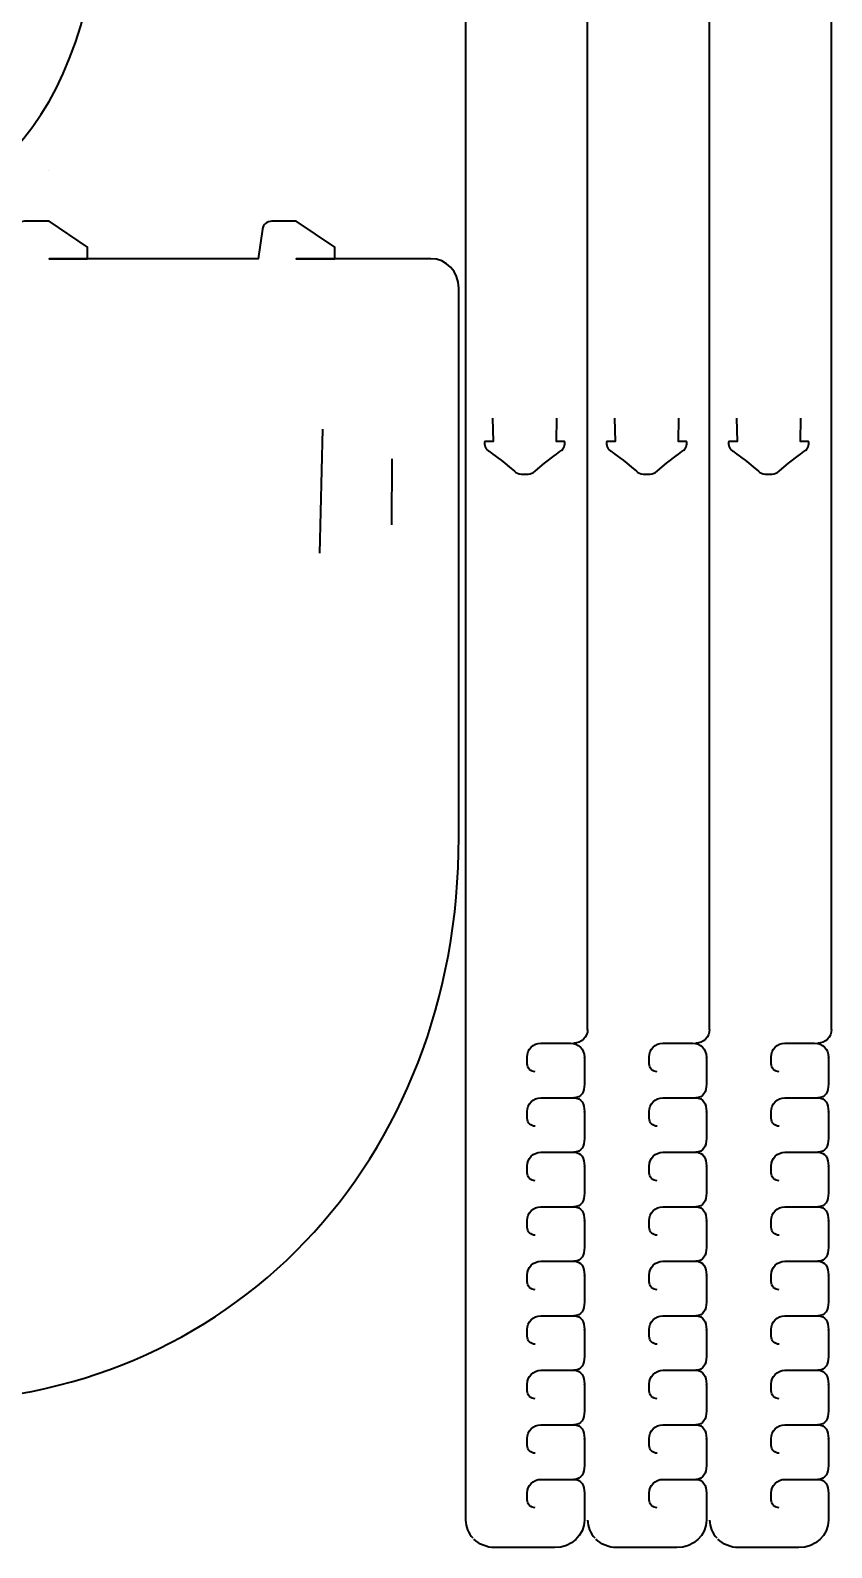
# Model space of a CAD drawing. Header units: inches. Extents: x 2019 to 3086, y -2762 to -1970.
# Drawn here: x 2878.6 to 3051.7, y -2713.3 to -2385.7 of the extents above; entities that cross this region are included whole.
import ezdxf

# ---------------------------------------------------------------- set-up
doc = ezdxf.new("R2010")
doc.units = ezdxf.units.IN
doc.header["$MEASUREMENT"] = 0
doc.layers.add('Layer 1', color=7, linetype='Continuous')

msp = doc.modelspace()

# ---------------------------------------------------------------- linework, layer by layer
at = {"layer": 'Layer 1', "color": 179, "lineweight": 35, "true_color": 0x231f20}
for points in [[(2882.51, -2415.88), (2882.51, -2415.88)], [(2941.74, -2471.78), (2941.09, -2498.54)], [(2956.69, -2478.19), (2956.65, -2492.42)]]:
    msp.add_lwpolyline(points, dxfattribs=at)
for points, knots in [([(2998.97, -2601.43), (2998.97, -2601.43), (2998.97, -2025.15), (2998.97, -2025.15), (2998.97, -2023.71), (2998.35, -2022.32), (2997.45, -2021.29)], [0, 0, 0, 0, 1, 1, 1, 2, 2, 2, 2]), ([(3025.32, -2601.43), (3025.32, -2601.43), (3025.32, -2025.15), (3025.32, -2025.15), (3025.32, -2023.71), (3024.7, -2022.32), (3023.79, -2021.29)], [0, 0, 0, 0, 1, 1, 1, 2, 2, 2, 2]), ([(3051.67, -2601.43), (3051.67, -2601.43), (3051.67, -2025.15), (3051.67, -2025.15), (3051.67, -2023.71), (3051.05, -2022.32), (3050.14, -2021.29)], [0, 0, 0, 0, 1, 1, 1, 2, 2, 2, 2]), ([(2975.6, -2128.11), (2973.96, -2128.11), (2972.63, -2129.44), (2972.63, -2131.07), (2972.63, -2131.07), (2972.63, -2707.32), (2972.63, -2707.32), (2972.63, -2708.76), (2973.24, -2710.15), (2974.15, -2711.18)], [0, 0, 0, 0, 1, 1, 1, 2, 2, 2, 3, 3, 3, 3]), ([(2818.59, -2681.89), (2818.59, -2681.89), (2854.74, -2681.89), (2854.74, -2681.89), (2921.54, -2681.89), (2971.15, -2630.03), (2971.15, -2559.89), (2971.15, -2559.89), (2971.15, -2441.31), (2971.15, -2441.31), (2971.15, -2437.8), (2968.44, -2434.96), (2965.1, -2434.96), (2965.1, -2434.96), (2936.04, -2434.96), (2936.04, -2434.96), (2936.04, -2434.96), (2936.04, -2434.96), (2936.04, -2434.96), (2936.04, -2434.96), (2944.36, -2434.96), (2944.36, -2434.96), (2944.36, -2434.96), (2944.36, -2432.49), (2944.36, -2432.49), (2944.36, -2432.49), (2936.04, -2426.87), (2936.04, -2426.87), (2936.04, -2426.87), (2930.74, -2426.87), (2930.74, -2426.87), (2929.75, -2426.87), (2928.9, -2427.6), (2928.76, -2428.58), (2928.76, -2428.58), (2927.82, -2434.96), (2927.82, -2434.96), (2927.82, -2434.96), (2927.82, -2434.96), (2927.82, -2434.96), (2927.82, -2434.96), (2882.66, -2434.96), (2882.66, -2434.96), (2882.66, -2434.96), (2882.66, -2434.96), (2882.66, -2434.96), (2882.66, -2434.96), (2890.97, -2434.96), (2890.97, -2434.96), (2890.97, -2434.96), (2890.97, -2432.49), (2890.97, -2432.49), (2890.97, -2432.49), (2882.66, -2426.87), (2882.66, -2426.87), (2882.66, -2426.87), (2877.35, -2426.87), (2877.35, -2426.87), (2876.36, -2426.87), (2875.52, -2427.6), (2875.38, -2428.58), (2875.38, -2428.58), (2874.44, -2434.96), (2874.44, -2434.96), (2874.44, -2434.96), (2874.44, -2434.96), (2874.44, -2434.96), (2874.44, -2434.96), (2830.95, -2434.96), (2830.95, -2434.96), (2830.95, -2434.96), (2830.95, -2434.7), (2830.95, -2434.7), (2876.54, -2421.21), (2892.24, -2403.38), (2895.72, -2342.88), (2895.74, -2340.97), (2891.57, -2340.11), (2890.39, -2341.6), (2880.36, -2354.21), (2852.29, -2377.03), (2818.55, -2377.12)], [0, 0, 0, 0, 1, 1, 1, 2, 2, 2, 3, 3, 3, 4, 4, 4, 5, 5, 5, 6, 6, 6, 7, 7, 7, 8, 8, 8, 9, 9, 9, 10, 10, 10, 11, 11, 11, 12, 12, 12, 13, 13, 13, 14, 14, 14, 15, 15, 15, 16, 16, 16, 17, 17, 17, 18, 18, 18, 19, 19, 19, 20, 20, 20, 21, 21, 21, 22, 22, 22, 23, 23, 23, 24, 24, 24, 25, 25, 25, 26, 26, 26, 27, 27, 27, 27]), ([(2978.45, -2469.41), (2978.45, -2469.41), (2978.55, -2474.43), (2978.55, -2474.43), (2978.55, -2474.43), (2976.79, -2474.43), (2976.79, -2474.43), (2976.58, -2474.43), (2976.78, -2475.35), (2976.86, -2475.55), (2977.32, -2476.65), (2976.86, -2475.55), (2983.16, -2480.85), (2983.58, -2481.21), (2984.06, -2481.49), (2984.62, -2481.49), (2984.62, -2481.49), (2986.15, -2481.49), (2986.15, -2481.49), (2986.71, -2481.49), (2987.19, -2481.21), (2987.61, -2480.85), (2993.91, -2475.55), (2993.45, -2476.65), (2993.91, -2475.55), (2993.99, -2475.35), (2994.2, -2474.43), (2993.98, -2474.43), (2993.98, -2474.43), (2992.22, -2474.43), (2992.22, -2474.43), (2992.22, -2474.43), (2992.32, -2469.41), (2992.32, -2469.41)], [0, 0, 0, 0, 1, 1, 1, 2, 2, 2, 3, 3, 3, 4, 4, 4, 5, 5, 5, 6, 6, 6, 7, 7, 7, 8, 8, 8, 9, 9, 9, 10, 10, 10, 11, 11, 11, 11]), ([(3004.8, -2469.41), (3004.8, -2469.41), (3004.9, -2474.43), (3004.9, -2474.43), (3004.9, -2474.43), (3003.14, -2474.43), (3003.14, -2474.43), (3002.92, -2474.43), (3003.13, -2475.35), (3003.21, -2475.55), (3003.67, -2476.65), (3003.21, -2475.55), (3009.51, -2480.85), (3009.93, -2481.21), (3010.41, -2481.49), (3010.97, -2481.49), (3010.97, -2481.49), (3012.5, -2481.49), (3012.5, -2481.49), (3013.05, -2481.49), (3013.54, -2481.21), (3013.96, -2480.85), (3020.26, -2475.55), (3019.8, -2476.65), (3020.26, -2475.55), (3020.34, -2475.35), (3020.54, -2474.43), (3020.33, -2474.43), (3020.33, -2474.43), (3018.57, -2474.43), (3018.57, -2474.43), (3018.57, -2474.43), (3018.67, -2469.41), (3018.67, -2469.41)], [0, 0, 0, 0, 1, 1, 1, 2, 2, 2, 3, 3, 3, 4, 4, 4, 5, 5, 5, 6, 6, 6, 7, 7, 7, 8, 8, 8, 9, 9, 9, 10, 10, 10, 11, 11, 11, 11]), ([(3031.14, -2469.41), (3031.14, -2469.41), (3031.25, -2474.43), (3031.25, -2474.43), (3031.25, -2474.43), (3029.48, -2474.43), (3029.48, -2474.43), (3029.27, -2474.43), (3029.48, -2475.35), (3029.56, -2475.55), (3030.01, -2476.65), (3029.56, -2475.55), (3035.85, -2480.85), (3036.28, -2481.21), (3036.76, -2481.49), (3037.32, -2481.49), (3037.32, -2481.49), (3038.85, -2481.49), (3038.85, -2481.49), (3039.4, -2481.49), (3039.88, -2481.21), (3040.31, -2480.85), (3046.6, -2475.55), (3046.15, -2476.65), (3046.6, -2475.55), (3046.69, -2475.35), (3046.89, -2474.43), (3046.68, -2474.43), (3046.68, -2474.43), (3044.92, -2474.43), (3044.92, -2474.43), (3044.92, -2474.43), (3045.02, -2469.41), (3045.02, -2469.41)], [0, 0, 0, 0, 1, 1, 1, 2, 2, 2, 3, 3, 3, 4, 4, 4, 5, 5, 5, 6, 6, 6, 7, 7, 7, 8, 8, 8, 9, 9, 9, 10, 10, 10, 11, 11, 11, 11]), ([(2987.62, -2610.51), (2986.69, -2610.51), (2985.92, -2609.75), (2985.92, -2608.81), (2985.92, -2608.81), (2985.92, -2607.33), (2985.92, -2607.33), (2985.92, -2605.69), (2987.25, -2604.36), (2988.89, -2604.36), (2988.89, -2604.36), (2995.3, -2604.36), (2995.3, -2604.36), (2996.94, -2604.36), (2998.27, -2605.69), (2998.27, -2607.33), (2998.27, -2607.33), (2998.27, -2607.46), (2998.27, -2607.46), (2998.27, -2607.46), (2998.27, -2607.33), (2998.27, -2607.33), (2998.27, -2607.33), (2998.27, -2613.16), (2998.27, -2613.16), (2998.27, -2614.8), (2997.65, -2616.13), (2996.01, -2616.13)], [0, 0, 0, 0, 1, 1, 1, 2, 2, 2, 3, 3, 3, 4, 4, 4, 5, 5, 5, 6, 6, 6, 7, 7, 7, 8, 8, 8, 9, 9, 9, 9]), ([(2998.97, -2601.43), (2998.97, -2601.43), (2998.97, -2601.4), (2998.97, -2601.4), (2998.97, -2603.03), (2997.64, -2604.36), (2996, -2604.36)], [0, 0, 0, 0, 1, 1, 1, 2, 2, 2, 2]), ([(3013.97, -2610.51), (3013.03, -2610.51), (3012.27, -2609.75), (3012.27, -2608.81), (3012.27, -2608.81), (3012.27, -2607.33), (3012.27, -2607.33), (3012.27, -2605.69), (3013.6, -2604.36), (3015.24, -2604.36), (3015.24, -2604.36), (3021.65, -2604.36), (3021.65, -2604.36), (3023.29, -2604.36), (3024.62, -2605.69), (3024.62, -2607.33), (3024.62, -2607.33), (3024.62, -2607.46), (3024.62, -2607.46), (3024.62, -2607.46), (3024.62, -2607.33), (3024.62, -2607.33), (3024.62, -2607.33), (3024.62, -2613.16), (3024.62, -2613.16), (3024.62, -2614.8), (3023.99, -2616.13), (3022.36, -2616.13)], [0, 0, 0, 0, 1, 1, 1, 2, 2, 2, 3, 3, 3, 4, 4, 4, 5, 5, 5, 6, 6, 6, 7, 7, 7, 8, 8, 8, 9, 9, 9, 9]), ([(3025.31, -2601.43), (3025.31, -2601.43), (3025.31, -2601.4), (3025.31, -2601.4), (3025.31, -2603.03), (3023.99, -2604.36), (3022.35, -2604.36)], [0, 0, 0, 0, 1, 1, 1, 2, 2, 2, 2]), ([(3040.32, -2610.51), (3039.38, -2610.51), (3038.62, -2609.75), (3038.62, -2608.81), (3038.62, -2608.81), (3038.62, -2607.33), (3038.62, -2607.33), (3038.62, -2605.69), (3039.95, -2604.36), (3041.59, -2604.36), (3041.59, -2604.36), (3048, -2604.36), (3048, -2604.36), (3049.64, -2604.36), (3050.97, -2605.69), (3050.97, -2607.33), (3050.97, -2607.33), (3050.97, -2607.46), (3050.97, -2607.46), (3050.97, -2607.46), (3050.97, -2607.33), (3050.97, -2607.33), (3050.97, -2607.33), (3050.97, -2613.16), (3050.97, -2613.16), (3050.97, -2614.8), (3050.34, -2616.13), (3048.71, -2616.13)], [0, 0, 0, 0, 1, 1, 1, 2, 2, 2, 3, 3, 3, 4, 4, 4, 5, 5, 5, 6, 6, 6, 7, 7, 7, 8, 8, 8, 9, 9, 9, 9]), ([(3051.66, -2601.43), (3051.66, -2601.43), (3051.66, -2601.4), (3051.66, -2601.4), (3051.66, -2603.03), (3050.33, -2604.36), (3048.7, -2604.36)], [0, 0, 0, 0, 1, 1, 1, 2, 2, 2, 2]), ([(2987.62, -2622.28), (2986.69, -2622.28), (2985.92, -2621.52), (2985.92, -2620.58), (2985.92, -2620.58), (2985.92, -2619.1), (2985.92, -2619.1), (2985.92, -2617.46), (2987.25, -2616.13), (2988.89, -2616.13), (2988.89, -2616.13), (2996.01, -2616.13), (2996.01, -2616.13), (2997.65, -2616.13), (2998.27, -2617.46), (2998.27, -2619.1), (2998.27, -2619.1), (2998.27, -2619.23), (2998.27, -2619.23), (2998.27, -2619.23), (2998.27, -2619.1), (2998.27, -2619.1), (2998.27, -2619.1), (2998.27, -2624.93), (2998.27, -2624.93), (2998.27, -2626.57), (2997.65, -2627.9), (2996.01, -2627.9)], [0, 0, 0, 0, 1, 1, 1, 2, 2, 2, 3, 3, 3, 4, 4, 4, 5, 5, 5, 6, 6, 6, 7, 7, 7, 8, 8, 8, 9, 9, 9, 9]), ([(3013.97, -2622.28), (3013.03, -2622.28), (3012.27, -2621.52), (3012.27, -2620.58), (3012.27, -2620.58), (3012.27, -2619.1), (3012.27, -2619.1), (3012.27, -2617.46), (3013.6, -2616.13), (3015.24, -2616.13), (3015.24, -2616.13), (3022.36, -2616.13), (3022.36, -2616.13), (3023.99, -2616.13), (3024.62, -2617.46), (3024.62, -2619.1), (3024.62, -2619.1), (3024.62, -2619.23), (3024.62, -2619.23), (3024.62, -2619.23), (3024.62, -2619.1), (3024.62, -2619.1), (3024.62, -2619.1), (3024.62, -2624.93), (3024.62, -2624.93), (3024.62, -2626.57), (3023.99, -2627.9), (3022.36, -2627.9)], [0, 0, 0, 0, 1, 1, 1, 2, 2, 2, 3, 3, 3, 4, 4, 4, 5, 5, 5, 6, 6, 6, 7, 7, 7, 8, 8, 8, 9, 9, 9, 9]), ([(3040.32, -2622.28), (3039.38, -2622.28), (3038.62, -2621.52), (3038.62, -2620.58), (3038.62, -2620.58), (3038.62, -2619.1), (3038.62, -2619.1), (3038.62, -2617.46), (3039.95, -2616.13), (3041.59, -2616.13), (3041.59, -2616.13), (3048.71, -2616.13), (3048.71, -2616.13), (3050.34, -2616.13), (3050.97, -2617.46), (3050.97, -2619.1), (3050.97, -2619.1), (3050.97, -2619.23), (3050.97, -2619.23), (3050.97, -2619.23), (3050.97, -2619.1), (3050.97, -2619.1), (3050.97, -2619.1), (3050.97, -2624.93), (3050.97, -2624.93), (3050.97, -2626.57), (3050.34, -2627.9), (3048.71, -2627.9)], [0, 0, 0, 0, 1, 1, 1, 2, 2, 2, 3, 3, 3, 4, 4, 4, 5, 5, 5, 6, 6, 6, 7, 7, 7, 8, 8, 8, 9, 9, 9, 9]), ([(2987.62, -2634.05), (2986.69, -2634.05), (2985.92, -2633.29), (2985.92, -2632.35), (2985.92, -2632.35), (2985.92, -2630.87), (2985.92, -2630.87), (2985.92, -2629.23), (2987.25, -2627.9), (2988.89, -2627.9), (2988.89, -2627.9), (2996.01, -2627.9), (2996.01, -2627.9), (2997.65, -2627.9), (2998.27, -2629.23), (2998.27, -2630.87), (2998.27, -2630.87), (2998.27, -2630.99), (2998.27, -2630.99), (2998.27, -2630.99), (2998.27, -2630.87), (2998.27, -2630.87), (2998.27, -2630.87), (2998.27, -2636.7), (2998.27, -2636.7), (2998.27, -2638.34), (2997.65, -2639.67), (2996.01, -2639.67)], [0, 0, 0, 0, 1, 1, 1, 2, 2, 2, 3, 3, 3, 4, 4, 4, 5, 5, 5, 6, 6, 6, 7, 7, 7, 8, 8, 8, 9, 9, 9, 9]), ([(3013.97, -2634.05), (3013.03, -2634.05), (3012.27, -2633.29), (3012.27, -2632.35), (3012.27, -2632.35), (3012.27, -2630.87), (3012.27, -2630.87), (3012.27, -2629.23), (3013.6, -2627.9), (3015.24, -2627.9), (3015.24, -2627.9), (3022.36, -2627.9), (3022.36, -2627.9), (3023.99, -2627.9), (3024.62, -2629.23), (3024.62, -2630.87), (3024.62, -2630.87), (3024.62, -2630.99), (3024.62, -2630.99), (3024.62, -2630.99), (3024.62, -2630.87), (3024.62, -2630.87), (3024.62, -2630.87), (3024.62, -2636.7), (3024.62, -2636.7), (3024.62, -2638.34), (3023.99, -2639.67), (3022.36, -2639.67)], [0, 0, 0, 0, 1, 1, 1, 2, 2, 2, 3, 3, 3, 4, 4, 4, 5, 5, 5, 6, 6, 6, 7, 7, 7, 8, 8, 8, 9, 9, 9, 9]), ([(3040.32, -2634.05), (3039.38, -2634.05), (3038.62, -2633.29), (3038.62, -2632.35), (3038.62, -2632.35), (3038.62, -2630.87), (3038.62, -2630.87), (3038.62, -2629.23), (3039.95, -2627.9), (3041.59, -2627.9), (3041.59, -2627.9), (3048.71, -2627.9), (3048.71, -2627.9), (3050.34, -2627.9), (3050.97, -2629.23), (3050.97, -2630.87), (3050.97, -2630.87), (3050.97, -2630.99), (3050.97, -2630.99), (3050.97, -2630.99), (3050.97, -2630.87), (3050.97, -2630.87), (3050.97, -2630.87), (3050.97, -2636.7), (3050.97, -2636.7), (3050.97, -2638.34), (3050.34, -2639.67), (3048.71, -2639.67)], [0, 0, 0, 0, 1, 1, 1, 2, 2, 2, 3, 3, 3, 4, 4, 4, 5, 5, 5, 6, 6, 6, 7, 7, 7, 8, 8, 8, 9, 9, 9, 9]), ([(2987.62, -2645.82), (2986.69, -2645.82), (2985.92, -2645.06), (2985.92, -2644.12), (2985.92, -2644.12), (2985.92, -2642.63), (2985.92, -2642.63), (2985.92, -2641), (2987.25, -2639.67), (2988.89, -2639.67), (2988.89, -2639.67), (2996.01, -2639.67), (2996.01, -2639.67), (2997.65, -2639.67), (2998.27, -2641), (2998.27, -2642.63), (2998.27, -2642.63), (2998.27, -2642.76), (2998.27, -2642.76), (2998.27, -2642.76), (2998.27, -2642.63), (2998.27, -2642.63), (2998.27, -2642.63), (2998.27, -2648.47), (2998.27, -2648.47), (2998.27, -2650.11), (2997.65, -2651.44), (2996.01, -2651.44)], [0, 0, 0, 0, 1, 1, 1, 2, 2, 2, 3, 3, 3, 4, 4, 4, 5, 5, 5, 6, 6, 6, 7, 7, 7, 8, 8, 8, 9, 9, 9, 9]), ([(3013.97, -2645.82), (3013.03, -2645.82), (3012.27, -2645.06), (3012.27, -2644.12), (3012.27, -2644.12), (3012.27, -2642.63), (3012.27, -2642.63), (3012.27, -2641), (3013.6, -2639.67), (3015.24, -2639.67), (3015.24, -2639.67), (3022.36, -2639.67), (3022.36, -2639.67), (3023.99, -2639.67), (3024.62, -2641), (3024.62, -2642.63), (3024.62, -2642.63), (3024.62, -2642.76), (3024.62, -2642.76), (3024.62, -2642.76), (3024.62, -2642.63), (3024.62, -2642.63), (3024.62, -2642.63), (3024.62, -2648.47), (3024.62, -2648.47), (3024.62, -2650.11), (3023.99, -2651.44), (3022.36, -2651.44)], [0, 0, 0, 0, 1, 1, 1, 2, 2, 2, 3, 3, 3, 4, 4, 4, 5, 5, 5, 6, 6, 6, 7, 7, 7, 8, 8, 8, 9, 9, 9, 9]), ([(3040.32, -2645.82), (3039.38, -2645.82), (3038.62, -2645.06), (3038.62, -2644.12), (3038.62, -2644.12), (3038.62, -2642.63), (3038.62, -2642.63), (3038.62, -2641), (3039.95, -2639.67), (3041.59, -2639.67), (3041.59, -2639.67), (3048.71, -2639.67), (3048.71, -2639.67), (3050.34, -2639.67), (3050.97, -2641), (3050.97, -2642.63), (3050.97, -2642.63), (3050.97, -2642.76), (3050.97, -2642.76), (3050.97, -2642.76), (3050.97, -2642.63), (3050.97, -2642.63), (3050.97, -2642.63), (3050.97, -2648.47), (3050.97, -2648.47), (3050.97, -2650.11), (3050.34, -2651.44), (3048.71, -2651.44)], [0, 0, 0, 0, 1, 1, 1, 2, 2, 2, 3, 3, 3, 4, 4, 4, 5, 5, 5, 6, 6, 6, 7, 7, 7, 8, 8, 8, 9, 9, 9, 9]), ([(2987.62, -2657.58), (2986.69, -2657.58), (2985.92, -2656.82), (2985.92, -2655.89), (2985.92, -2655.89), (2985.92, -2654.4), (2985.92, -2654.4), (2985.92, -2652.77), (2987.25, -2651.44), (2988.89, -2651.44), (2988.89, -2651.44), (2996.01, -2651.44), (2996.01, -2651.44), (2997.65, -2651.44), (2998.27, -2652.77), (2998.27, -2654.4), (2998.27, -2654.4), (2998.27, -2654.53), (2998.27, -2654.53), (2998.27, -2654.53), (2998.27, -2654.4), (2998.27, -2654.4), (2998.27, -2654.4), (2998.27, -2660.24), (2998.27, -2660.24), (2998.27, -2661.88), (2997.65, -2663.21), (2996.01, -2663.21)], [0, 0, 0, 0, 1, 1, 1, 2, 2, 2, 3, 3, 3, 4, 4, 4, 5, 5, 5, 6, 6, 6, 7, 7, 7, 8, 8, 8, 9, 9, 9, 9]), ([(3013.97, -2657.58), (3013.03, -2657.58), (3012.27, -2656.82), (3012.27, -2655.89), (3012.27, -2655.89), (3012.27, -2654.4), (3012.27, -2654.4), (3012.27, -2652.77), (3013.6, -2651.44), (3015.24, -2651.44), (3015.24, -2651.44), (3022.36, -2651.44), (3022.36, -2651.44), (3023.99, -2651.44), (3024.62, -2652.77), (3024.62, -2654.4), (3024.62, -2654.4), (3024.62, -2654.53), (3024.62, -2654.53), (3024.62, -2654.53), (3024.62, -2654.4), (3024.62, -2654.4), (3024.62, -2654.4), (3024.62, -2660.24), (3024.62, -2660.24), (3024.62, -2661.88), (3023.99, -2663.21), (3022.36, -2663.21)], [0, 0, 0, 0, 1, 1, 1, 2, 2, 2, 3, 3, 3, 4, 4, 4, 5, 5, 5, 6, 6, 6, 7, 7, 7, 8, 8, 8, 9, 9, 9, 9]), ([(3040.32, -2657.58), (3039.38, -2657.58), (3038.62, -2656.82), (3038.62, -2655.89), (3038.62, -2655.89), (3038.62, -2654.4), (3038.62, -2654.4), (3038.62, -2652.77), (3039.95, -2651.44), (3041.59, -2651.44), (3041.59, -2651.44), (3048.71, -2651.44), (3048.71, -2651.44), (3050.34, -2651.44), (3050.97, -2652.77), (3050.97, -2654.4), (3050.97, -2654.4), (3050.97, -2654.53), (3050.97, -2654.53), (3050.97, -2654.53), (3050.97, -2654.4), (3050.97, -2654.4), (3050.97, -2654.4), (3050.97, -2660.24), (3050.97, -2660.24), (3050.97, -2661.88), (3050.34, -2663.21), (3048.71, -2663.21)], [0, 0, 0, 0, 1, 1, 1, 2, 2, 2, 3, 3, 3, 4, 4, 4, 5, 5, 5, 6, 6, 6, 7, 7, 7, 8, 8, 8, 9, 9, 9, 9]), ([(2987.62, -2669.35), (2986.69, -2669.35), (2985.92, -2668.59), (2985.92, -2667.66), (2985.92, -2667.66), (2985.92, -2666.17), (2985.92, -2666.17), (2985.92, -2664.54), (2987.25, -2663.21), (2988.89, -2663.21), (2988.89, -2663.21), (2996.01, -2663.21), (2996.01, -2663.21), (2997.65, -2663.21), (2998.27, -2664.54), (2998.27, -2666.17), (2998.27, -2666.17), (2998.27, -2666.3), (2998.27, -2666.3), (2998.27, -2666.3), (2998.27, -2666.17), (2998.27, -2666.17), (2998.27, -2666.17), (2998.27, -2672.01), (2998.27, -2672.01), (2998.27, -2673.65), (2997.65, -2674.98), (2996.01, -2674.98)], [0, 0, 0, 0, 1, 1, 1, 2, 2, 2, 3, 3, 3, 4, 4, 4, 5, 5, 5, 6, 6, 6, 7, 7, 7, 8, 8, 8, 9, 9, 9, 9]), ([(3013.97, -2669.35), (3013.03, -2669.35), (3012.27, -2668.59), (3012.27, -2667.66), (3012.27, -2667.66), (3012.27, -2666.17), (3012.27, -2666.17), (3012.27, -2664.54), (3013.6, -2663.21), (3015.24, -2663.21), (3015.24, -2663.21), (3022.36, -2663.21), (3022.36, -2663.21), (3023.99, -2663.21), (3024.62, -2664.54), (3024.62, -2666.17), (3024.62, -2666.17), (3024.62, -2666.3), (3024.62, -2666.3), (3024.62, -2666.3), (3024.62, -2666.17), (3024.62, -2666.17), (3024.62, -2666.17), (3024.62, -2672.01), (3024.62, -2672.01), (3024.62, -2673.65), (3023.99, -2674.98), (3022.36, -2674.98)], [0, 0, 0, 0, 1, 1, 1, 2, 2, 2, 3, 3, 3, 4, 4, 4, 5, 5, 5, 6, 6, 6, 7, 7, 7, 8, 8, 8, 9, 9, 9, 9]), ([(3040.32, -2669.35), (3039.38, -2669.35), (3038.62, -2668.59), (3038.62, -2667.66), (3038.62, -2667.66), (3038.62, -2666.17), (3038.62, -2666.17), (3038.62, -2664.54), (3039.95, -2663.21), (3041.59, -2663.21), (3041.59, -2663.21), (3048.71, -2663.21), (3048.71, -2663.21), (3050.34, -2663.21), (3050.97, -2664.54), (3050.97, -2666.17), (3050.97, -2666.17), (3050.97, -2666.3), (3050.97, -2666.3), (3050.97, -2666.3), (3050.97, -2666.17), (3050.97, -2666.17), (3050.97, -2666.17), (3050.97, -2672.01), (3050.97, -2672.01), (3050.97, -2673.65), (3050.34, -2674.98), (3048.71, -2674.98)], [0, 0, 0, 0, 1, 1, 1, 2, 2, 2, 3, 3, 3, 4, 4, 4, 5, 5, 5, 6, 6, 6, 7, 7, 7, 8, 8, 8, 9, 9, 9, 9]), ([(2987.62, -2681.12), (2986.69, -2681.12), (2985.92, -2680.36), (2985.92, -2679.43), (2985.92, -2679.43), (2985.92, -2677.94), (2985.92, -2677.94), (2985.92, -2676.31), (2987.25, -2674.98), (2988.89, -2674.98), (2988.89, -2674.98), (2996.01, -2674.98), (2996.01, -2674.98), (2997.65, -2674.98), (2998.27, -2676.31), (2998.27, -2677.94), (2998.27, -2677.94), (2998.27, -2678.07), (2998.27, -2678.07), (2998.27, -2678.07), (2998.27, -2677.94), (2998.27, -2677.94), (2998.27, -2677.94), (2998.27, -2683.78), (2998.27, -2683.78), (2998.27, -2685.42), (2997.65, -2686.75), (2996.01, -2686.75)], [0, 0, 0, 0, 1, 1, 1, 2, 2, 2, 3, 3, 3, 4, 4, 4, 5, 5, 5, 6, 6, 6, 7, 7, 7, 8, 8, 8, 9, 9, 9, 9]), ([(3013.97, -2681.12), (3013.03, -2681.12), (3012.27, -2680.36), (3012.27, -2679.43), (3012.27, -2679.43), (3012.27, -2677.94), (3012.27, -2677.94), (3012.27, -2676.31), (3013.6, -2674.98), (3015.24, -2674.98), (3015.24, -2674.98), (3022.36, -2674.98), (3022.36, -2674.98), (3023.99, -2674.98), (3024.62, -2676.31), (3024.62, -2677.94), (3024.62, -2677.94), (3024.62, -2678.07), (3024.62, -2678.07), (3024.62, -2678.07), (3024.62, -2677.94), (3024.62, -2677.94), (3024.62, -2677.94), (3024.62, -2683.78), (3024.62, -2683.78), (3024.62, -2685.42), (3023.99, -2686.75), (3022.36, -2686.75)], [0, 0, 0, 0, 1, 1, 1, 2, 2, 2, 3, 3, 3, 4, 4, 4, 5, 5, 5, 6, 6, 6, 7, 7, 7, 8, 8, 8, 9, 9, 9, 9]), ([(3040.32, -2681.12), (3039.38, -2681.12), (3038.62, -2680.36), (3038.62, -2679.43), (3038.62, -2679.43), (3038.62, -2677.94), (3038.62, -2677.94), (3038.62, -2676.31), (3039.95, -2674.98), (3041.59, -2674.98), (3041.59, -2674.98), (3048.71, -2674.98), (3048.71, -2674.98), (3050.34, -2674.98), (3050.97, -2676.31), (3050.97, -2677.94), (3050.97, -2677.94), (3050.97, -2678.07), (3050.97, -2678.07), (3050.97, -2678.07), (3050.97, -2677.94), (3050.97, -2677.94), (3050.97, -2677.94), (3050.97, -2683.78), (3050.97, -2683.78), (3050.97, -2685.42), (3050.34, -2686.75), (3048.71, -2686.75)], [0, 0, 0, 0, 1, 1, 1, 2, 2, 2, 3, 3, 3, 4, 4, 4, 5, 5, 5, 6, 6, 6, 7, 7, 7, 8, 8, 8, 9, 9, 9, 9]), ([(2987.62, -2692.89), (2986.69, -2692.89), (2985.92, -2692.13), (2985.92, -2691.2), (2985.92, -2691.2), (2985.92, -2689.71), (2985.92, -2689.71), (2985.92, -2688.07), (2987.25, -2686.75), (2988.89, -2686.75), (2988.89, -2686.75), (2996.01, -2686.75), (2996.01, -2686.75), (2997.65, -2686.75), (2998.27, -2688.07), (2998.27, -2689.71), (2998.27, -2689.71), (2998.27, -2689.84), (2998.27, -2689.84), (2998.27, -2689.84), (2998.27, -2689.71), (2998.27, -2689.71), (2998.27, -2689.71), (2998.27, -2695.55), (2998.27, -2695.55), (2998.27, -2697.19), (2997.65, -2698.52), (2996.01, -2698.52)], [0, 0, 0, 0, 1, 1, 1, 2, 2, 2, 3, 3, 3, 4, 4, 4, 5, 5, 5, 6, 6, 6, 7, 7, 7, 8, 8, 8, 9, 9, 9, 9]), ([(3013.97, -2692.89), (3013.03, -2692.89), (3012.27, -2692.13), (3012.27, -2691.2), (3012.27, -2691.2), (3012.27, -2689.71), (3012.27, -2689.71), (3012.27, -2688.07), (3013.6, -2686.75), (3015.24, -2686.75), (3015.24, -2686.75), (3022.36, -2686.75), (3022.36, -2686.75), (3023.99, -2686.75), (3024.62, -2688.07), (3024.62, -2689.71), (3024.62, -2689.71), (3024.62, -2689.84), (3024.62, -2689.84), (3024.62, -2689.84), (3024.62, -2689.71), (3024.62, -2689.71), (3024.62, -2689.71), (3024.62, -2695.55), (3024.62, -2695.55), (3024.62, -2697.19), (3023.99, -2698.52), (3022.36, -2698.52)], [0, 0, 0, 0, 1, 1, 1, 2, 2, 2, 3, 3, 3, 4, 4, 4, 5, 5, 5, 6, 6, 6, 7, 7, 7, 8, 8, 8, 9, 9, 9, 9]), ([(3040.32, -2692.89), (3039.38, -2692.89), (3038.62, -2692.13), (3038.62, -2691.2), (3038.62, -2691.2), (3038.62, -2689.71), (3038.62, -2689.71), (3038.62, -2688.07), (3039.95, -2686.75), (3041.59, -2686.75), (3041.59, -2686.75), (3048.71, -2686.75), (3048.71, -2686.75), (3050.34, -2686.75), (3050.97, -2688.07), (3050.97, -2689.71), (3050.97, -2689.71), (3050.97, -2689.84), (3050.97, -2689.84), (3050.97, -2689.84), (3050.97, -2689.71), (3050.97, -2689.71), (3050.97, -2689.71), (3050.97, -2695.55), (3050.97, -2695.55), (3050.97, -2697.19), (3050.34, -2698.52), (3048.71, -2698.52)], [0, 0, 0, 0, 1, 1, 1, 2, 2, 2, 3, 3, 3, 4, 4, 4, 5, 5, 5, 6, 6, 6, 7, 7, 7, 8, 8, 8, 9, 9, 9, 9]), ([(2987.62, -2704.66), (2986.69, -2704.66), (2985.92, -2703.9), (2985.92, -2702.96), (2985.92, -2702.96), (2985.92, -2701.48), (2985.92, -2701.48), (2985.92, -2699.84), (2987.25, -2698.52), (2988.89, -2698.52), (2988.89, -2698.52), (2996.01, -2698.52), (2996.01, -2698.52), (2997.65, -2698.52), (2998.27, -2699.84), (2998.27, -2701.48), (2998.27, -2701.48), (2998.27, -2701.61), (2998.27, -2701.61), (2998.27, -2701.61), (2998.27, -2707.32), (2998.27, -2707.32), (2998.27, -2707.32), (2998.26, -2707.36), (2998.26, -2707.36), (2998.26, -2707.36), (2998.26, -2707.32), (2998.26, -2707.32), (2998.26, -2710.61), (2995.42, -2713.27), (2991.91, -2713.27), (2991.91, -2713.27), (2978.98, -2713.27), (2978.98, -2713.27), (2977.16, -2713.27), (2975.52, -2712.55), (2974.36, -2711.4)], [0, 0, 0, 0, 1, 1, 1, 2, 2, 2, 3, 3, 3, 4, 4, 4, 5, 5, 5, 6, 6, 6, 7, 7, 7, 8, 8, 8, 9, 9, 9, 10, 10, 10, 11, 11, 11, 12, 12, 12, 12]), ([(3013.97, -2704.66), (3013.03, -2704.66), (3012.27, -2703.9), (3012.27, -2702.96), (3012.27, -2702.96), (3012.27, -2701.48), (3012.27, -2701.48), (3012.27, -2699.84), (3013.6, -2698.52), (3015.24, -2698.52), (3015.24, -2698.52), (3022.36, -2698.52), (3022.36, -2698.52), (3023.99, -2698.52), (3024.62, -2699.84), (3024.62, -2701.48), (3024.62, -2701.48), (3024.62, -2701.61), (3024.62, -2701.61), (3024.62, -2701.61), (3024.62, -2707.32), (3024.62, -2707.32), (3024.62, -2707.32), (3024.61, -2707.36), (3024.61, -2707.36), (3024.61, -2707.36), (3024.61, -2707.32), (3024.61, -2707.32), (3024.61, -2710.61), (3021.77, -2713.27), (3018.26, -2713.27), (3018.26, -2713.27), (3005.32, -2713.27), (3005.32, -2713.27), (3003.5, -2713.27), (3001.87, -2712.55), (3000.71, -2711.4)], [0, 0, 0, 0, 1, 1, 1, 2, 2, 2, 3, 3, 3, 4, 4, 4, 5, 5, 5, 6, 6, 6, 7, 7, 7, 8, 8, 8, 9, 9, 9, 10, 10, 10, 11, 11, 11, 12, 12, 12, 12]), ([(3040.32, -2704.66), (3039.38, -2704.66), (3038.62, -2703.9), (3038.62, -2702.96), (3038.62, -2702.96), (3038.62, -2701.48), (3038.62, -2701.48), (3038.62, -2699.84), (3039.95, -2698.52), (3041.59, -2698.52), (3041.59, -2698.52), (3048.71, -2698.52), (3048.71, -2698.52), (3050.34, -2698.52), (3050.97, -2699.84), (3050.97, -2701.48), (3050.97, -2701.48), (3050.97, -2701.61), (3050.97, -2701.61), (3050.97, -2701.61), (3050.97, -2707.32), (3050.97, -2707.32), (3050.97, -2707.32), (3050.96, -2707.36), (3050.96, -2707.36), (3050.96, -2707.36), (3050.96, -2707.32), (3050.96, -2707.32), (3050.96, -2710.61), (3048.11, -2713.27), (3044.61, -2713.27), (3044.61, -2713.27), (3031.67, -2713.27), (3031.67, -2713.27), (3029.85, -2713.27), (3028.21, -2712.55), (3027.06, -2711.4)], [0, 0, 0, 0, 1, 1, 1, 2, 2, 2, 3, 3, 3, 4, 4, 4, 5, 5, 5, 6, 6, 6, 7, 7, 7, 8, 8, 8, 9, 9, 9, 10, 10, 10, 11, 11, 11, 12, 12, 12, 12])]:
    msp.add_open_spline(points, degree=3, knots=knots, dxfattribs=at)
for points in [[(2998.97, -2707.32), (2998.97, -2708.76), (2999.59, -2710.15), (3000.5, -2711.18)], [(3025.32, -2707.32), (3025.32, -2708.76), (3025.94, -2710.15), (3026.85, -2711.18)]]:
    msp.add_open_spline(points, degree=3, dxfattribs=at)

doc.saveas('drawing.dxf')
